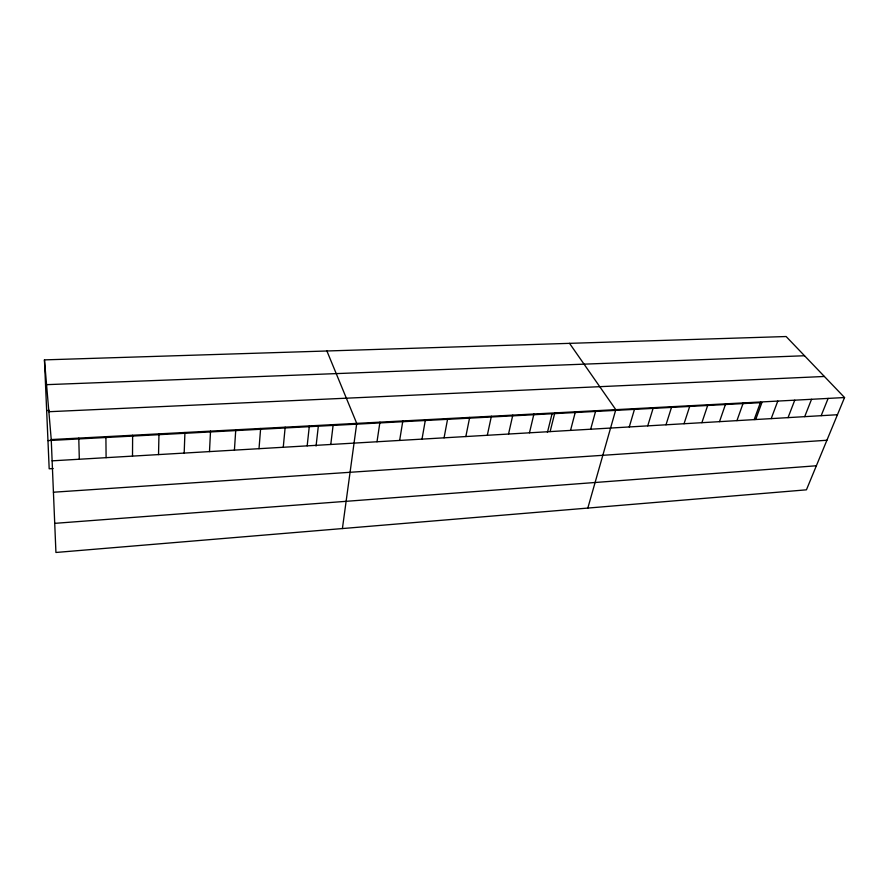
<?xml version="1.0" encoding="UTF-8"?>
<svg xmlns="http://www.w3.org/2000/svg" width="889" height="889" viewBox="0 0 889 889"><rect width="100%" height="100%" fill="white"/><g stroke="black" fill="none" stroke-linecap="round" stroke-linejoin="round"><path stroke-width="1.33" d="M132.505 456.113L132.628 435.254M158.531 454.59L158.975 433.865M184.179 453.079L184.934 432.487M209.482 451.601L210.526 431.132M234.418 450.134L235.763 429.798M259.01 448.689L260.633 428.476M283.258 447.267L285.169 427.176M307.172 445.867L309.35 425.898M316.062 446.056L318.329 426.198M330.775 444.478L333.197 424.631M342.409 528.555L356.733 423.386L326.908 350.988M377.003 441.766L379.936 422.153M399.65 440.433L402.828 420.942M422.008 439.122L425.409 419.752M444.067 437.821L447.689 418.563M465.836 436.543L469.681 417.397M487.316 435.288L491.384 416.252M508.53 434.043L512.797 415.119M529.466 432.81L533.933 413.996M547.424 432.421L552.058 413.763M550.124 431.598L554.792 412.896M570.538 430.398L575.394 411.796M590.685 429.22L595.73 410.729M587.829 508.075L615.799 409.662L569.527 343.343M629.268 426.953L634.668 408.662M647.737 425.864L653.304 407.673M665.994 424.798L671.717 406.695M684.041 423.731L689.908 405.74M701.877 422.686L707.9 404.784M719.501 421.653L725.668 403.839M736.937 420.63L743.248 402.906M754.161 419.619L760.617 401.984M755.694 419.519L761.895 402.595L47.962 440.588M771.196 418.619L777.786 401.083M788.043 417.63L794.755 400.183M804.689 416.652L811.546 399.294M821.169 415.685L828.137 398.405M844.55 397.539L806.434 489.828L55.929 552.469L51.24 439.566L44.45 359.878L786.132 336.531L844.55 397.539L51.24 439.566M54.718 523.354L816.369 465.769M53.429 492.217L826.903 440.255M53.14 468.547L49.184 468.792L44.45 359.878M52.118 460.835L837.449 414.73M46.65 410.518L49.384 410.396M48.862 411.718L824.37 376.469M46.561 384.659L804.534 355.744M78.777 438.11L79.31 459.246M105.902 436.677L106.102 457.668"/></g></svg>
